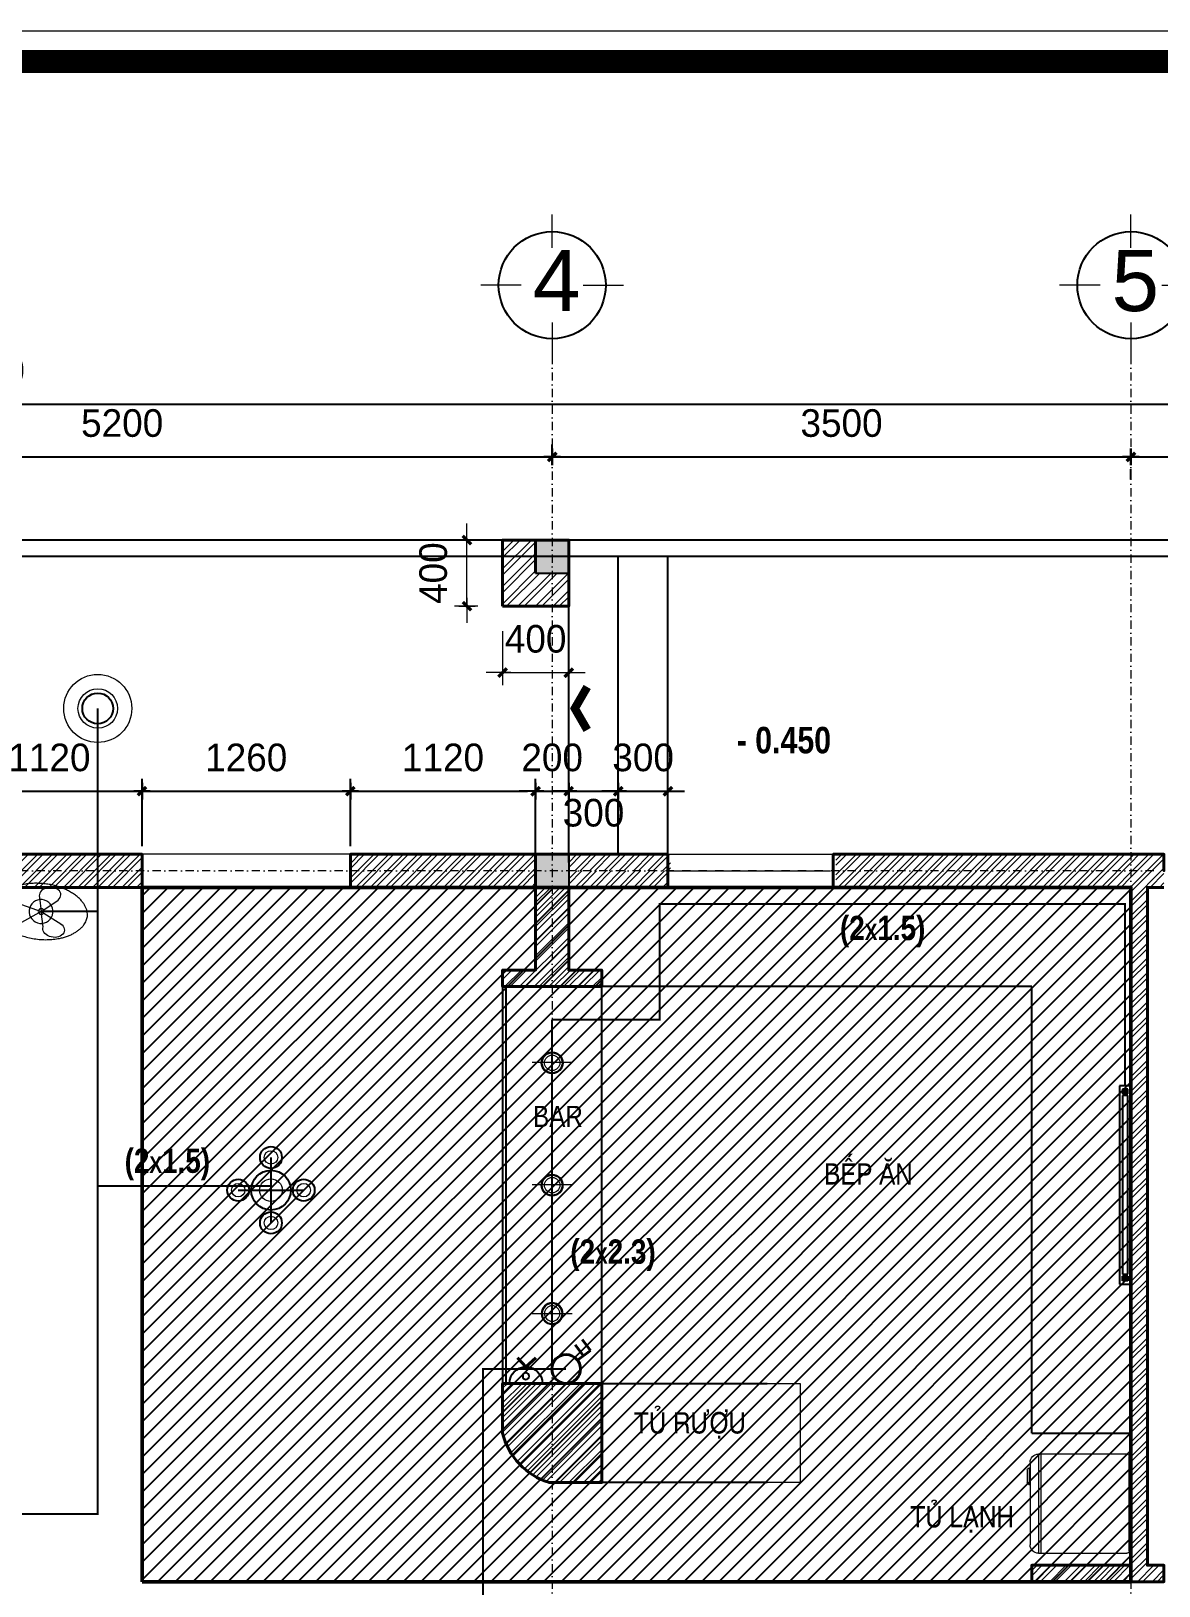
# Model space of a CAD drawing. Header units: millimetres. Extents: x 615730 to 2792744, y 139412 to 597571.
# Drawn here: x 1275391 to 1282212, y 265949 to 275353 of the extents above; entities that cross this region are included whole.
import ezdxf
from ezdxf.enums import TextEntityAlignment as Align

# ---------------------------------------------------------------- set-up
doc = ezdxf.new("R2010")
doc.units = ezdxf.units.MM
doc.header["$MEASUREMENT"] = 0
doc.header["$PDMODE"] = 34
for name, pattern in [('DASHDOT', [1, 0.5, -0.25, 0, -0.25]), ('HIDDEN2', [0.1875, 0.125, -0.0625]), ('HIDDENX2', [0.75, 0.5, -0.25])]:
    doc.linetypes.add(name, pattern=pattern)
doc.layers.get('0').update_dxf_attribs({"lineweight": 5})
for name, color, linetype, lineweight in [('0.1(9)', 9, 'Continuous', 13), ('1L', 1, 'Continuous', 9), ('Block', 46, 'Continuous', 9), ('cucmanh', 251, 'Continuous', 15), ('DIM', 7, 'Continuous', 50), ('net dut', 6, 'DASHDOT', 40), ('NET THAY', 146, 'Continuous', 40), ('NETNGOAITUONG', 1, 'Continuous', 40), ('NetNho', 250, 'Continuous', 13), ('NTHAY1', 61, 'Continuous', 25), ('thay', 7, 'Continuous', 15), ('TIM TRUC', 149, 'DASHDOT', 9), ('VATDUNG', 33, 'Continuous', 13), ('VLIEU', 250, 'Continuous', 9)]:
    doc.layers.add(name, color=color, linetype=linetype, lineweight=lineweight)
for name, color, linetype in [('03', 7, 'Continuous'), ('0TEXT', 7, 'Continuous'), ('8', 8, 'Continuous'), ('DEN', 7, 'Continuous'), ('H', 252, 'Continuous'), ('HACH', 250, 'Continuous'), ('NET MANH', 252, 'Continuous'), ('netthay', 3, 'Continuous'), ('NOITHAT', 144, 'Continuous'), ('TEXT', 2, 'Continuous'), ('VL', 155, 'Continuous')]:
    doc.layers.add(name, color=color, linetype=linetype)
doc.styles.add('H280', font='', dxfattribs={"height": 200})
doc.styles.add('KT OZON', font='', dxfattribs={"height": 200})
doc.styles.get("Standard").update_dxf_attribs({"font": ''})
doc.styles.add('STYLE2', font='')
doc.styles.add('VNI-AVO', font='vni-roms.shx')
doc.styles.get('H280').set_extended_font_data('VNI-Avo')
doc.styles.get('KT OZON').set_extended_font_data('VNI-Helve')
doc.styles.get('Standard').set_extended_font_data('VNI-Avo')
doc.styles.get('STYLE2').set_extended_font_data('.VnArial NarrowH')
doc.dimstyles.new('1-50b', dxfattribs={"dimtxt": 167, "dimasz": 50, "dimexe": 75, "dimexo": 150, "dimgap": 120, "dimtad": 1, "dimdec": 0, "dimzin": 12, "dimtxsty": 'VNI-AVO', "dimblk": ']', "dimcen": 0, "dimdle": 50, "dimclrd": 252, "dimclre": 252, "dimclrt": 2, "dimadec": 0, "dimazin": 0, "dimtfac": 1, "dimtdec": 0, "dimtix": 1, "dimtmove": 2, "dimatfit": 0, "dimldrblk": 'OPEN90', "dimfxl": 1, "dimlwd": -1, "dimlwe": -1, "dimarcsym": 0})
pattern_1 = [(45, (600767.42, -28937.12), (-44.194174, 44.194174), []), (45, (600767.42, -28905.87), (-44.194174, 44.194174), [])]

# ---------------------------------------------------------------- blocks, each defined once
blk = doc.blocks.new('TRUC 1')
at = {"ltscale": 50}
blk.add_circle((0, -9525), 8572, dxfattribs=at)
at = {"layer": '0.1(9)', "ltscale": 50}
for p, q in [((0, -3572), (0, 1782)), ((-4942, -9525), (-11427, -9525)), ((4942, -9525), (11427, -9525)), ((0, -15478), (0, -20832))]:
    blk.add_line(p, q, dxfattribs=at)
at = {"layer": 'TEXT', "ltscale": 50, "style": 'H280'}
blk.add_attdef('1', text='', height=10478, dxfattribs=at).set_placement((-214, -4892), align=Align.CENTER)
blk = doc.blocks.new(']')
for p, q in [((1, 0), (-1, 0)), ((0, 1), (0, -1))]:
    blk.add_line(p, q)
at = {"color": 9, "const_width": 0.4}
blk.add_lwpolyline([(-0.51, -0.51), (0.51, 0.51)], dxfattribs=at)
blk = doc.blocks.new('*D2645')
at = {"layer": 'DEFPOINTS', "color": 0, "ltscale": 10, "transparency": 16777216}
for p in [(1273342, 272777.7), (1278542.5, 272777.7), (1278542.5, 272628.3)]:
    blk.add_point(p, dxfattribs=at)
at = {"layer": 'VL', "color": 252, "ltscale": 10, "transparency": 16777216}
for p, q in [((1273342, 272927.7), (1273342, 272852.7)), ((1278542.5, 272778.3), (1278542.5, 272852.7)), ((1273392, 272777.7), (1278492.5, 272777.7))]:
    blk.add_line(p, q, dxfattribs=at)
at = {"layer": 'VL', "color": 252, "ltscale": 10, "transparency": 16777216, "xscale": 50, "yscale": 50, "zscale": 50, "rotation": 180}
blk.add_blockref(']', (1273342, 272777.7), dxfattribs=at)
at = {"layer": 'VL', "color": 252, "ltscale": 10, "transparency": 16777216, "xscale": 50, "yscale": 50, "zscale": 50}
blk.add_blockref(']', (1278542.5, 272777.7), dxfattribs=at)
at = {"layer": 'VL', "color": 2, "ltscale": 10, "transparency": 16777216, "insert": (1275942.2, 272981.2), "char_height": 167, "attachment_point": 5, "style": 'VNI-AVO'}
blk.add_mtext('5200', dxfattribs=at)
blk = doc.blocks.new('_Open90')
at = {"color": 0, "linetype": 'ByBlock', "lineweight": -2}
for p, q in [((0, 0), (-1, 0)), ((-0.5, 0.5), (0, 0)), ((0, 0), (-0.5, -0.5))]:
    blk.add_line(p, q, dxfattribs=at)
blk = doc.blocks.new('*D2646')
at = {"layer": 'DEFPOINTS', "color": 0, "ltscale": 10, "transparency": 16777216}
for p in [(1282042.3, 272790.4), (1282042.3, 272777.7), (1278542.5, 272628.3)]:
    blk.add_point(p, dxfattribs=at)
at = {"layer": 'VL', "color": 252, "ltscale": 10, "transparency": 16777216}
for p, q in [((1278542.5, 272778.3), (1278542.5, 272852.7)), ((1278592.5, 272777.7), (1281992.3, 272777.7)), ((1282042.3, 272640.4), (1282042.3, 272702.7))]:
    blk.add_line(p, q, dxfattribs=at)
at = {"layer": 'VL', "color": 252, "ltscale": 10, "transparency": 16777216, "xscale": 50, "yscale": 50, "zscale": 50, "rotation": 180}
blk.add_blockref(']', (1278542.5, 272777.7), dxfattribs=at)
at = {"layer": 'VL', "color": 252, "ltscale": 10, "transparency": 16777216, "xscale": 50, "yscale": 50, "zscale": 50}
blk.add_blockref(']', (1282042.3, 272777.7), dxfattribs=at)
at = {"layer": 'VL', "color": 2, "ltscale": 10, "transparency": 16777216, "insert": (1280292.4, 272981.2), "char_height": 167, "attachment_point": 5, "style": 'VNI-AVO'}
blk.add_mtext('3500', dxfattribs=at)
blk = doc.blocks.new('*D2647')
at = {"layer": 'DEFPOINTS', "color": 0, "ltscale": 10, "transparency": 16777216}
for p in [(1282042.3, 272790.4), (1285342.3, 272777.7), (1285342.3, 272628.4)]:
    blk.add_point(p, dxfattribs=at)
at = {"layer": 'VL', "color": 252, "ltscale": 10, "transparency": 16777216}
for p, q in [((1285342.3, 272778.4), (1285342.3, 272852.7)), ((1282042.3, 272640.4), (1282042.3, 272702.7)), ((1282092.3, 272777.7), (1285292.3, 272777.7))]:
    blk.add_line(p, q, dxfattribs=at)
at = {"layer": 'VL', "color": 252, "ltscale": 10, "transparency": 16777216, "xscale": 50, "yscale": 50, "zscale": 50, "rotation": 180}
blk.add_blockref(']', (1282042.3, 272777.7), dxfattribs=at)
at = {"layer": 'VL', "color": 252, "ltscale": 10, "transparency": 16777216, "xscale": 50, "yscale": 50, "zscale": 50}
blk.add_blockref(']', (1285342.3, 272777.7), dxfattribs=at)
at = {"layer": 'VL', "color": 2, "ltscale": 10, "transparency": 16777216, "insert": (1283692.3, 272981.2), "char_height": 167, "attachment_point": 5, "style": 'VNI-AVO'}
blk.add_mtext('3300', dxfattribs=at)
blk = doc.blocks.new('*D2649')
at = {"layer": 'DEFPOINTS', "color": 0, "ltscale": 10, "transparency": 16777216}
for p in [(1285343.3, 273096.8), (1264743, 272274.5), (1285343.3, 272274.5)]:
    blk.add_point(p, dxfattribs=at)
at = {"layer": 'VL', "color": 252, "ltscale": 10, "transparency": 16777216}
for p, q in [((1264743, 272424.5), (1264743, 273171.8)), ((1264793, 273096.8), (1285293.3, 273096.8)), ((1285343.3, 272424.5), (1285343.3, 273171.8))]:
    blk.add_line(p, q, dxfattribs=at)
at = {"layer": 'VL', "color": 252, "ltscale": 10, "transparency": 16777216, "xscale": 50, "yscale": 50, "zscale": 50, "rotation": 180}
blk.add_blockref(']', (1264743, 273096.8), dxfattribs=at)
at = {"layer": 'VL', "color": 252, "ltscale": 10, "transparency": 16777216, "xscale": 50, "yscale": 50, "zscale": 50}
blk.add_blockref(']', (1285343.3, 273096.8), dxfattribs=at)
at = {"layer": 'VL', "color": 2, "ltscale": 10, "transparency": 16777216, "insert": (1275043.2, 273300.3), "char_height": 167, "attachment_point": 5, "style": 'VNI-AVO'}
blk.add_mtext('20600', dxfattribs=at)
blk = doc.blocks.new('*D2668')
at = {"layer": 'DEFPOINTS', "color": 0, "ltscale": 10, "transparency": 16777216}
for p in [(1276062.3, 270755.4), (1274942.3, 270374.2), (1276062.3, 270274.2, -0.3)]:
    blk.add_point(p, dxfattribs=at)
at = {"layer": 'VL', "color": 252, "ltscale": 10, "transparency": 16777216}
for p, q in [((1274942.3, 270524.2), (1274942.3, 270830.4)), ((1276062.3, 270424.2), (1276062.3, 270830.4)), ((1274992.3, 270755.4), (1276012.3, 270755.4))]:
    blk.add_line(p, q, dxfattribs=at)
at = {"layer": 'VL', "color": 252, "ltscale": 10, "transparency": 16777216, "xscale": 50, "yscale": 50, "zscale": 50, "rotation": 180}
blk.add_blockref(']', (1274942.3, 270755.4), dxfattribs=at)
at = {"layer": 'VL', "color": 252, "ltscale": 10, "transparency": 16777216, "xscale": 50, "yscale": 50, "zscale": 50}
blk.add_blockref(']', (1276062.3, 270755.4), dxfattribs=at)
at = {"layer": 'VL', "color": 2, "ltscale": 10, "transparency": 16777216, "insert": (1275502.3, 270958.9), "char_height": 167, "attachment_point": 5, "style": 'VNI-AVO'}
blk.add_mtext('1120', dxfattribs=at)
blk = doc.blocks.new('*D2669')
at = {"layer": 'DEFPOINTS', "color": 0, "ltscale": 10, "transparency": 16777216}
for p in [(1277322.3, 270755.4), (1276062.3, 270274.2, -0.3), (1277322.3, 270274.2)]:
    blk.add_point(p, dxfattribs=at)
at = {"layer": 'VL', "color": 252, "ltscale": 10, "transparency": 16777216}
for p, q in [((1276062.3, 270424.2), (1276062.3, 270830.4)), ((1277322.3, 270424.2), (1277322.3, 270830.4)), ((1276112.3, 270755.4), (1277272.3, 270755.4))]:
    blk.add_line(p, q, dxfattribs=at)
at = {"layer": 'VL', "color": 252, "ltscale": 10, "transparency": 16777216, "xscale": 50, "yscale": 50, "zscale": 50, "rotation": 180}
blk.add_blockref(']', (1276062.3, 270755.4), dxfattribs=at)
at = {"layer": 'VL', "color": 252, "ltscale": 10, "transparency": 16777216, "xscale": 50, "yscale": 50, "zscale": 50}
blk.add_blockref(']', (1277322.3, 270755.4), dxfattribs=at)
at = {"layer": 'VL', "color": 2, "ltscale": 10, "transparency": 16777216, "insert": (1276692.3, 270958.9), "char_height": 167, "attachment_point": 5, "style": 'VNI-AVO'}
blk.add_mtext('1260', dxfattribs=at)
blk = doc.blocks.new('*D2670')
at = {"layer": 'DEFPOINTS', "color": 0, "ltscale": 10, "transparency": 16777216}
for p in [(1278442.4, 270755.4), (1277322.3, 270274.2), (1278442.4, 270174.2)]:
    blk.add_point(p, dxfattribs=at)
at = {"layer": 'VL', "color": 252, "ltscale": 10, "transparency": 16777216}
for p, q in [((1277322.3, 270424.2), (1277322.3, 270830.4)), ((1278442.4, 270324.2), (1278442.4, 270830.4)), ((1277372.3, 270755.4), (1278392.4, 270755.4))]:
    blk.add_line(p, q, dxfattribs=at)
at = {"layer": 'VL', "color": 252, "ltscale": 10, "transparency": 16777216, "xscale": 50, "yscale": 50, "zscale": 50, "rotation": 180}
blk.add_blockref(']', (1277322.3, 270755.4), dxfattribs=at)
at = {"layer": 'VL', "color": 252, "ltscale": 10, "transparency": 16777216, "xscale": 50, "yscale": 50, "zscale": 50}
blk.add_blockref(']', (1278442.4, 270755.4), dxfattribs=at)
at = {"layer": 'VL', "color": 2, "ltscale": 10, "transparency": 16777216, "insert": (1277882.3, 270958.9), "char_height": 167, "attachment_point": 5, "style": 'VNI-AVO'}
blk.add_mtext('1120', dxfattribs=at)
blk = doc.blocks.new('*D2671')
at = {"layer": 'DEFPOINTS', "color": 0, "ltscale": 10, "transparency": 16777216}
for p in [(1278642.4, 270755.4), (1278442.4, 270174.2), (1278642.4, 270174.2)]:
    blk.add_point(p, dxfattribs=at)
at = {"layer": 'VL', "color": 252, "ltscale": 10, "transparency": 16777216}
for p, q in [((1278442.4, 270324.2), (1278442.4, 270830.4)), ((1278642.4, 270324.2), (1278642.4, 270830.4)), ((1278392.4, 270755.4), (1278342.4, 270755.4)), ((1278442.4, 270755.4), (1278642.4, 270755.4)), ((1278692.4, 270755.4), (1278742.4, 270755.4))]:
    blk.add_line(p, q, dxfattribs=at)
at = {"layer": 'VL', "color": 252, "ltscale": 10, "transparency": 16777216, "xscale": 50, "yscale": 50, "zscale": 50}
blk.add_blockref(']', (1278442.4, 270755.4), dxfattribs=at)
at = {"layer": 'VL', "color": 252, "ltscale": 10, "transparency": 16777216, "xscale": 50, "yscale": 50, "zscale": 50, "rotation": 180}
blk.add_blockref(']', (1278642.4, 270755.4), dxfattribs=at)
at = {"layer": 'VL', "color": 2, "ltscale": 10, "transparency": 16777216, "insert": (1278542.4, 270958.9), "char_height": 167, "attachment_point": 5, "style": 'VNI-AVO'}
blk.add_mtext('200', dxfattribs=at)
blk = doc.blocks.new('*D2672')
at = {"layer": 'DEFPOINTS', "color": 0, "ltscale": 10, "transparency": 16777216}
for p in [(1278942.5, 270755.4), (1278942.5, 270374.2), (1278642.4, 270174.2)]:
    blk.add_point(p, dxfattribs=at)
at = {"layer": 'VL', "color": 252, "ltscale": 10, "transparency": 16777216}
for p, q in [((1278642.4, 270324.2), (1278642.4, 270830.4)), ((1278942.5, 270524.2), (1278942.5, 270830.4)), ((1278592.4, 270755.4), (1278542.4, 270755.4)), ((1278642.4, 270755.4), (1278942.5, 270755.4)), ((1278992.5, 270755.4), (1279042.5, 270755.4))]:
    blk.add_line(p, q, dxfattribs=at)
at = {"layer": 'VL', "color": 252, "ltscale": 10, "transparency": 16777216, "xscale": 50, "yscale": 50, "zscale": 50}
blk.add_blockref(']', (1278642.4, 270755.4), dxfattribs=at)
at = {"layer": 'VL', "color": 252, "ltscale": 10, "transparency": 16777216, "xscale": 50, "yscale": 50, "zscale": 50, "rotation": 180}
blk.add_blockref(']', (1278942.5, 270755.4), dxfattribs=at)
at = {"layer": 'VL', "color": 2, "ltscale": 10, "transparency": 16777216, "insert": (1278792.4, 270624.4), "char_height": 167, "attachment_point": 5, "style": 'VNI-AVO'}
blk.add_mtext('300', dxfattribs=at)
blk = doc.blocks.new('*D2673')
at = {"layer": 'DEFPOINTS', "color": 0, "ltscale": 10, "transparency": 16777216}
for p in [(1279242.5, 270755.4), (1278942.5, 270374.2), (1279242.5, 270374.2)]:
    blk.add_point(p, dxfattribs=at)
at = {"layer": 'VL', "color": 252, "ltscale": 10, "transparency": 16777216}
for p, q in [((1278942.5, 270524.2), (1278942.5, 270830.4)), ((1279242.5, 270524.2), (1279242.5, 270830.4)), ((1278892.5, 270755.4), (1278842.5, 270755.4)), ((1278942.5, 270755.4), (1279242.5, 270755.4)), ((1279292.5, 270755.4), (1279342.5, 270755.4))]:
    blk.add_line(p, q, dxfattribs=at)
at = {"layer": 'VL', "color": 252, "ltscale": 10, "transparency": 16777216, "xscale": 50, "yscale": 50, "zscale": 50}
blk.add_blockref(']', (1278942.5, 270755.4), dxfattribs=at)
at = {"layer": 'VL', "color": 252, "ltscale": 10, "transparency": 16777216, "xscale": 50, "yscale": 50, "zscale": 50, "rotation": 180}
blk.add_blockref(']', (1279242.5, 270755.4), dxfattribs=at)
at = {"layer": 'VL', "color": 2, "ltscale": 10, "transparency": 16777216, "insert": (1279092.5, 270958.9), "char_height": 167, "attachment_point": 5, "style": 'VNI-AVO'}
blk.add_mtext('300', dxfattribs=at)
blk = doc.blocks.new('TULANH')
at = {"layer": 'Block', "extrusion": (0, 0, -1)}
for p, q in [((235, 0), (-235, 0)), ((-235, -15), (-235, 0)), ((235, -15), (235, 0)), ((-300, -550), (300, -550)), ((-300, -565), (300, -565)), ((-214, -619.6), (-214, -622.3)), ((-115.1, -619.6), (-214, -619.6)), ((-204, -632.3), (-125.1, -632.3)), ((-115.1, -622.3), (-115.1, -619.6))]:
    blk.add_line(p, q, dxfattribs=at)
at = {"layer": 'Block', "color": 1, "extrusion": (0, 0, -1)}
for p, q in [((-300, -30), (-300, -565)), ((285, -15), (-285, -15)), ((300, -565), (300, -30)), ((-250, -615), (250, -615))]:
    blk.add_line(p, q, dxfattribs=at)
for centre, radius, start, end in [((285, -30), 15, 0, 90), ((-285, -30), 15, 90, 180), ((250, -565), 50, 270, 0), ((-250, -565), 50, 180, 270)]:
    blk.add_arc(centre, radius, start, end, dxfattribs=at)
at = {"layer": 'Block', "extrusion": (0, 0, -1)}
for centre, start, end in [((204, -622.3), 270, 0), ((125.1, -622.3), 180, 270)]:
    blk.add_arc(centre, 10, start, end, dxfattribs=at)
blk = doc.blocks.new('*D2582')
at = {"layer": 'DEFPOINTS', "color": 0, "ltscale": 10, "transparency": 16777216}
for p in [(1278242.5, 271874.5), (1278642.5, 271874.5), (1278642.5, 271472.7)]:
    blk.add_point(p, dxfattribs=at)
at = {"layer": 'VLIEU', "color": 252, "ltscale": 10, "transparency": 16777216}
for p, q in [((1278242.5, 271724.5), (1278242.5, 271397.7)), ((1278642.5, 271724.5), (1278642.5, 271397.7)), ((1278192.5, 271472.7), (1278142.5, 271472.7)), ((1278242.5, 271472.7), (1278642.5, 271472.7)), ((1278692.5, 271472.7), (1278742.5, 271472.7))]:
    blk.add_line(p, q, dxfattribs=at)
at = {"layer": 'VLIEU', "color": 252, "ltscale": 10, "transparency": 16777216, "xscale": 50, "yscale": 50, "zscale": 50}
blk.add_blockref(']', (1278242.5, 271472.7), dxfattribs=at)
at = {"layer": 'VLIEU', "color": 252, "ltscale": 10, "transparency": 16777216, "xscale": 50, "yscale": 50, "zscale": 50, "rotation": 180}
blk.add_blockref(']', (1278642.5, 271472.7), dxfattribs=at)
at = {"layer": 'VLIEU', "color": 2, "ltscale": 10, "transparency": 16777216, "insert": (1278442.5, 271676.2), "char_height": 167, "attachment_point": 5, "style": 'VNI-AVO'}
blk.add_mtext('400', dxfattribs=at)
blk = doc.blocks.new('*D2583')
at = {"layer": 'DEFPOINTS', "color": 0, "ltscale": 10, "transparency": 16777216}
for p in [(1278027.4, 272274.5), (1278242.5, 272274.5), (1278242.5, 271874.5)]:
    blk.add_point(p, dxfattribs=at)
at = {"layer": 'VLIEU', "color": 252, "ltscale": 10, "transparency": 16777216}
for p, q in [((1278027.4, 272324.5), (1278027.4, 272374.5)), ((1278092.5, 272274.5), (1277952.4, 272274.5)), ((1278027.4, 271874.5), (1278027.4, 272274.5)), ((1278092.5, 271874.5), (1277952.4, 271874.5)), ((1278027.4, 271824.5), (1278027.4, 271774.5))]:
    blk.add_line(p, q, dxfattribs=at)
at = {"layer": 'VLIEU', "color": 252, "ltscale": 10, "transparency": 16777216, "xscale": 50, "yscale": 50, "zscale": 50}
for p, rotation in [((1278027.4, 272274.5), 270), ((1278027.4, 271874.5), 90)]:
    blk.add_blockref(']', p, dxfattribs=dict(at, rotation=rotation))
at = {"layer": 'VLIEU', "color": 2, "ltscale": 10, "transparency": 16777216, "insert": (1277823.9, 272074.5), "char_height": 167, "attachment_point": 5, "rotation": 90, "style": 'VNI-AVO'}
blk.add_mtext('400', dxfattribs=at)
blk = doc.blocks.new('fdfdf')
at = {"layer": '03'}
for p, q in [((-26537, -92693), (-26537, -93485)), ((-26933, -93089), (-26141, -93089))]:
    blk.add_line(p, q, dxfattribs=at)
at = {"layer": '03', "ltscale": 1.5}
for centre, radius in [((-26537, -92693), 132), ((-26537, -93089), 240), ((-26933, -93089), 132), ((-26141, -93089), 132), ((-26537, -93485), 132)]:
    blk.add_circle(centre, radius, dxfattribs=at)
at = {"layer": '1L'}
for centre, radius in [((-26537, -92693), 81.5), ((-26933, -93089), 81.5), ((-26537, -93089), 137), ((-26141, -93089), 81.5), ((-26537, -93485), 81.5)]:
    blk.add_circle(centre, radius, dxfattribs=at)
blk = doc.blocks.new('DEN')
at = {"layer": 'NetNho', "ltscale": 10}
for points in [[(-66944, -95340.7), (-66944, -95099.8)], [(-66823.5, -95220.2), (-67064.4, -95220.2)]]:
    blk.add_lwpolyline(points, dxfattribs=at)
at = {"layer": 'NetNho', "color": 2, "ltscale": 10}
blk.add_circle((-66944, -95221.7), 65.7, dxfattribs=at)
at = {"layer": 'NetNho', "ltscale": 10}
blk.add_circle((-66944, -95221.7), 60, dxfattribs=at)
at = {"layer": 'NetNho', "color": 1, "ltscale": 10}
blk.add_circle((-66944, -95221.7), 46.7, dxfattribs=at)
blk = doc.blocks.new('A$C2A457C1A')
at = {"layer": 'NOITHAT'}
for points in [[(47.7, 18.6), (47.7, 50.7), (19.4, 50.7), (19.4, 18.6)], [(1180.2, 18.6), (1180.2, 50.7), (1151.9, 50.7), (1151.9, 18.6)]]:
    blk.add_hatch(color=256, dxfattribs=at).paths.add_polyline_path(points)
for p, q in [((0, 0), (0, 69.9)), ((0, 69.9), (1199.7, 69.9)), ((1199.7, 0), (0, 0)), ((19.4, 50.7), (19.4, 18.6)), ((47.7, 50.7), (19.4, 50.7)), ((19.4, 18.6), (47.7, 18.6)), ((47.7, 18.6), (47.7, 50.7)), ((60.8, 18.6), (60.8, 50.7)), ((60.8, 50.7), (1140.2, 50.7)), ((1140.2, 18.6), (60.8, 18.6)), ((1140.2, 50.7), (1140.2, 18.6)), ((1151.9, 18.6), (1151.9, 50.7)), ((1151.9, 50.7), (1180.2, 50.7)), ((1180.2, 18.6), (1151.9, 18.6)), ((1180.2, 50.7), (1180.2, 18.6)), ((1199.7, 69.9), (1199.7, 0))]:
    blk.add_line(p, q, dxfattribs=at)
blk = doc.blocks.new('S-3G')
for p, q in [((0, 2.711), (0, 1.74)), ((0, 2.711), (0.838, 2.711)), ((0, 2.175), (0.838, 2.175))]:
    blk.add_line(p, q)
blk.add_circle((0, 0.87), 0.87)
blk = doc.blocks.new('WLH')
at = {"layer": 'DEN'}
blk.add_line((0, -258), (0, 258), dxfattribs=at)
at = {"layer": 'DEN', "color": 1}
blk.add_circle((87, 0), 39, dxfattribs=at)
at = {"layer": 'DEN'}
blk.add_arc((0, 0), 200, 270, 90, dxfattribs=at)
blk = doc.blocks.new('dfdfdf')
at = {"layer": 'NETNGOAITUONG', "ltscale": 100}
blk.add_lwpolyline([(-110278.2, 93063.9), (-110337.1, 93118.7), (-110387.7, 93063.9)], dxfattribs=at)
at = {"layer": 'NETNGOAITUONG', "ltscale": 100, "xscale": 0.5, "yscale": 0.5, "zscale": 0.5, "rotation": 270}
blk.add_blockref('WLH', (-110337.1, 93218.7), dxfattribs=at)
blk = doc.blocks.new('quat tuong')
at = {"layer": 'cucmanh'}
for p, q in [((0, 0), (-218, 157)), ((-215, -52), (0, 0)), ((-32, -149), (0, 0)), ((41, 160), (0, 0)), ((0, 0), (224, 109)), ((0, 0), (156, -127))]:
    blk.add_line(p, q, dxfattribs=at)
blk.add_circle((0, 0), 30.2, dxfattribs=at)
for centre, major_axis, ratio, start_param, end_param in [((-269, 64), (-40, 122), 0.731911, -0.966324, 3.29916), ((155, 177), (116, 4), 0.731911, -0.966324, 3.29916), ((0, 0), (0, 128), 1, 1.571186, 7.854371)]:
    blk.add_ellipse(centre, major_axis=major_axis, ratio=ratio, start_param=start_param, end_param=end_param, dxfattribs=at)
at = {"layer": 'cucmanh', "extrusion": (0, 0, -1)}
blk.add_ellipse((78, -184), major_axis=(114, -22), ratio=0.731911, start_param=-0.966324, end_param=3.29916, dxfattribs=at)
at = {"layer": 'cucmanh'}
blk.add_open_spline([(500, 0), (500, 8), (499, 16), (497, 31), (496, 39), (491, 55), (488, 63), (481, 80), (477, 88), (467, 104), (462, 113), (449, 129), (442, 137), (427, 153), (418, 161), (400, 177), (390, 185), (369, 199), (358, 207), (335, 221), (322, 227), (297, 240), (283, 246), (255, 257), (241, 262), (206, 273), (184, 278), (141, 288), (119, 291), (73, 297), (50, 299), (4, 300), (-19, 300), (-65, 298), (-88, 295), (-133, 289), (-155, 285), (-199, 275), (-219, 269), (-260, 255), (-279, 248), (-316, 231), (-333, 222), (-365, 203), (-380, 192), (-405, 173), (-415, 164), (-434, 146), (-443, 136), (-458, 117), (-465, 108), (-476, 89), (-481, 79), (-489, 61), (-492, 51), (-497, 33), (-499, 24), (-500, 6), (-500, -3), (-499, -21), (-497, -30), (-493, -49), (-490, -58), (-483, -77), (-478, -86), (-467, -105), (-460, -114), (-445, -133), (-437, -143), (-418, -161), (-408, -170), (-386, -188), (-374, -197), (-348, -213), (-334, -221), (-305, -236), (-290, -243), (-258, -256), (-241, -262), (-207, -272), (-190, -277), (-154, -285), (-135, -289), (-98, -294), (-79, -296), (-40, -299), (-21, -300), (17, -300), (37, -299), (75, -297), (94, -295), (132, -289), (150, -286), (186, -278), (204, -273), (238, -263), (255, -257), (287, -244), (302, -237), (331, -222), (345, -215), (371, -198), (384, -190), (406, -172), (416, -163), (435, -145), (444, -135), (459, -116), (466, -107), (477, -88), (482, -78), (490, -60), (493, -50), (497, -32), (499, -23), (500, -9), (500, -5), (500, 0)], degree=3, knots=[0, 0, 0, 0, 0.094135, 0.094135, 0.188269, 0.188269, 0.282404, 0.282404, 0.376539, 0.376539, 0.470673, 0.470673, 0.564808, 0.564808, 0.658943, 0.658943, 0.753077, 0.753077, 0.847212, 0.847212, 0.941347, 0.941347, 1.035481, 1.035481, 1.129616, 1.129616, 1.259756, 1.259756, 1.389897, 1.389897, 1.520037, 1.520037, 1.650177, 1.650177, 1.780318, 1.780318, 1.910458, 1.910458, 2.040599, 2.040599, 2.170739, 2.170739, 2.300879, 2.300879, 2.43102, 2.43102, 2.539491, 2.539491, 2.647961, 2.647961, 2.756432, 2.756432, 2.864903, 2.864903, 2.973373, 2.973373, 3.081844, 3.081844, 3.190315, 3.190315, 3.298786, 3.298786, 3.407256, 3.407256, 3.515727, 3.515727, 3.624198, 3.624198, 3.732669, 3.732669, 3.841139, 3.841139, 3.94961, 3.94961, 4.058081, 4.058081, 4.166552, 4.166552, 4.275022, 4.275022, 4.383493, 4.383493, 4.491964, 4.491964, 4.600434, 4.600434, 4.708905, 4.708905, 4.817376, 4.817376, 4.925847, 4.925847, 5.034317, 5.034317, 5.142788, 5.142788, 5.251259, 5.251259, 5.35973, 5.35973, 5.4682, 5.4682, 5.576671, 5.576671, 5.685142, 5.685142, 5.793612, 5.793612, 5.902083, 5.902083, 6.010554, 6.010554, 6.119025, 6.119025, 6.227495, 6.227495, 6.283185, 6.283185, 6.283185, 6.283185], dxfattribs=at)

msp = doc.modelspace()

# ---------------------------------------------------------------- hatches: boundary and pattern name
at = {"layer": 'HACH', "ltscale": 10}
h = msp.add_hatch(dxfattribs=at)
h.set_pattern_fill('ANSI31', color=256, scale=600, style=0)
h.set_pattern_definition([(45, (600767.42, 0), (-53.0330086, 53.0330086), [])])
h.paths.add_polyline_path([(1276062.3, 265974.5), (1282042.3, 265974.5), (1282042.3, 270174.2), (1276062.3, 270174.2)])
at = {"layer": 'VLIEU', "ltscale": 10}
h = msp.add_hatch(dxfattribs=at)
h.set_pattern_fill('STEEL', color=256, scale=600, style=0)
h.set_pattern_definition([(45, (688865.626, 17005.424), (-53.033009, 53.033009), []), (45, (688865.626, 17042.924), (-53.033009, 53.033009), [])])
h.paths.add_polyline_path([(1278642.5, 272074.5), (1278642.5, 271874.5), (1278242.5, 271874.5), (1278242.5, 272274.5), (1278442.5, 272274.5), (1278442.5, 272074.5)])
h = msp.add_hatch(dxfattribs=at)
h.set_pattern_fill('STEEL', color=256, scale=500, style=0)
h.set_pattern_definition(pattern_1)
h.paths.add_polyline_path([(1278442.4, 270374.2), (1277322.3, 270374.2), (1277322.3, 270274.2), (1278442.4, 270274.2)])
h.paths.add_polyline_path([(1278442.4, 270274.2), (1277322.3, 270274.2), (1277322.3, 270174.2), (1278442.4, 270174.2)])
h.paths.add_polyline_path([(1278542.5, 270174.2), (1278442.4, 270174.2), (1278442.4, 269674.2), (1278242.4, 269674.2), (1278242.4, 269574.2), (1278542.5, 269574.2)])
h.paths.add_polyline_path([(1278642.4, 270174.2), (1278542.5, 270174.2), (1278542.5, 269574.2), (1278842.4, 269574.2), (1278842.4, 269674.2), (1278642.4, 269674.2)])
h.paths.add_polyline_path([(1278285.9, 271084.2), (1278798.8, 271084.2), (1278798.8, 270833.7), (1278285.9, 270833.7)], flags=9)
h.paths.add_polyline_path([(1278536, 270749.7), (1279048.9, 270749.7), (1279048.9, 270499.2), (1278536, 270499.2)], flags=9)
h.paths.add_polyline_path([(1278836, 271084.2), (1279349, 271084.2), (1279349, 270833.7), (1278836, 270833.7)], flags=9)
h = msp.add_hatch(dxfattribs=at)
h.set_pattern_fill('STEEL', color=256, scale=500, style=0)
h.set_pattern_definition(pattern_1)
h.paths.add_polyline_path([(1273242, 270374.2), (1272842, 270374.2), (1272842, 270174.2), (1273242, 270174.2)])
h.paths.add_polyline_path([(1273442, 270174.2), (1273442, 270374.2), (1273242, 270374.2), (1273242, 270174.2), (1273242, 269374.5), (1273442, 269374.5)])
h.paths.add_polyline_path([(1273942.6, 270374.2), (1273442, 270374.2), (1273442, 270174.2), (1273942.6, 270174.2)])
h.paths.add_polyline_path([(1276062.3, 270374.2), (1274942.3, 270374.2), (1274942.3, 270174.2), (1276062.3, 270174.2), (1276062.3, 270279.9)])
h.paths.add_polyline_path([(1273242, 269174.4), (1273442, 269174.5), (1273242, 269174.5), (1273242, 269174.4), (1273242, 269174.4), (1273242, 269174.4)])
h = msp.add_hatch(dxfattribs=at)
h.set_pattern_fill('STEEL', color=256, scale=500, style=0)
h.set_pattern_definition([(45, (600767.42, -28837.146), (-44.194174, 44.194174), []), (45, (600767.42, -28805.896), (-44.194174, 44.194174), [])])
h.paths.add_polyline_path([(1279258.9, 270374.2), (1278642.4, 270374.2), (1278642.4, 270274.2), (1279258.9, 270274.1)])
h = msp.add_hatch(dxfattribs=at)
h.set_pattern_fill('STEEL', color=256, scale=500, style=0)
h.set_pattern_definition(pattern_1)
h.paths.add_polyline_path([(1282042.3, 270174.2), (1282042.3, 270274.2), (1280258.9, 270274.2), (1280258.9, 270174.2)])
h.paths.add_polyline_path([(1280258.9, 270374.2), (1280258.9, 270274.2), (1282042.3, 270274.2), (1282042.3, 270374.2)])
h = msp.add_hatch(dxfattribs=at)
h.set_pattern_fill('STEEL', color=256, scale=500, style=0)
h.set_pattern_definition(pattern_1)
h.paths.add_polyline_path([(1282142.3, 270174.2), (1282242.3, 270174.2), (1282242.3, 270274.2), (1282242.3, 270374.2), (1282042.3, 270374.2), (1282042.3, 270174.2), (1282042.3, 270174.2), (1282042.3, 266074.5), (1282042.3, 266074.5), (1282042.3, 265974.5), (1282242.3, 265974.5), (1282242.3, 266074.5), (1282142.3, 266074.5)])
h = msp.add_hatch(dxfattribs=at)
h.set_pattern_fill('STEEL', color=256, scale=500, style=0)
h.set_pattern_definition(pattern_1)
h.paths.add_polyline_path([(1279241.9, 270174.2), (1279241.9, 270274.2), (1278642.4, 270274.2), (1278642.4, 270174.2)])
h = msp.add_hatch(dxfattribs=at)
h.set_pattern_fill('STEEL', color=256, scale=500, style=0)
h.set_pattern_definition([(45, (573395.9, -28937.12), (-44.194174, 44.194174), []), (45, (573395.9, -28905.87), (-44.194174, 44.194174), [])])
edge = h.paths.add_edge_path()
edge.add_line((1278842.4, 267174.1), (1278242.4, 267174.1))
edge.add_line((1278242.4, 267174.1), (1278242.4, 266874))
edge.add_arc((1278649.5, 266974.7), 419.4, 193.8928, 252.83207)
edge.add_line((1278525.7, 266574), (1278842.4, 266574))
edge.add_line((1278842.4, 266574), (1278842.4, 267174.1))
h = msp.add_hatch(dxfattribs=at)
h.set_pattern_fill('STEEL', color=256, scale=500, style=0)
h.set_pattern_definition(pattern_1)
h.paths.add_polyline_path([(1282042.3, 265974.5), (1282042.3, 266074.5), (1281442.3, 266074.5), (1281442.3, 265974.5)])

# ---------------------------------------------------------------- linework, layer by layer
at = {"layer": '8'}
msp.add_circle((1275794.4, 271256.2), 93.1, dxfattribs=at)
at = {"layer": 'DIM', "ltscale": 10}
msp.add_lwpolyline([(1276062.3, 265974.5), (1282042.3, 265974.5), (1282042.3, 270174.2), (1276062.3, 270174.2)], close=True, dxfattribs=at)
at = {"layer": 'H', "const_width": 138.2}
msp.add_lwpolyline([(1261127.8, 256183.5), (1288130.6, 256183.5), (1288130.6, 275168.5), (1261127.8, 275168.5)], close=True, dxfattribs=at)
at = {"layer": 'net dut', "linetype": 'HIDDEN2', "ltscale": 400, "const_width": 12.1}
for points in [[(1275794.4, 271256.2), (1275794.4, 269572.6), (1275794.4, 266384.7), (1273529.3, 266384.7)], [(1278542.4, 269374.2), (1279192.3, 269374.2), (1279192.3, 270073.3), (1282007.4, 270073.3), (1282007.4, 268974)], [(1275451.5, 270028.2), (1275794.4, 270028.2)], [(1278542.4, 269374.2), (1278542.4, 267375.7), (1278542.4, 267261.4), (1278123.8, 267261.4)], [(1276842.2, 268367.5), (1275794.4, 268367.5)], [(1278627, 267261.4), (1278123.8, 267261.4), (1278123.8, 265178.1)]]:
    msp.add_lwpolyline(points, dxfattribs=at)
at = {"layer": 'NET MANH'}
for points in [[(1278442.5, 272074.5), (1278642.5, 272074.5), (1278642.5, 272274.5), (1278442.5, 272274.5)], [(1278442.4, 270374.2), (1278642.4, 270374.2), (1278642.4, 270174.2), (1278442.4, 270174.2)]]:
    msp.add_lwpolyline(points, close=True, dxfattribs=at)
for points in [[(1278442.5, 272274.5), (1278642.5, 272274.5), (1278442.5, 272074.5), (1278642.5, 272074.5)], [(1278442.4, 270174.2), (1278642.4, 270174.2), (1278442.4, 270374.2), (1278642.4, 270374.2)]]:
    msp.add_solid(points, dxfattribs=at)
at = {"layer": 'NETNGOAITUONG'}
for p, q in [((1278442.5, 272074.5), (1278442.5, 272274.5)), ((1278442.4, 270374.2), (1278442.4, 270174.2))]:
    msp.add_line(p, q, dxfattribs=at)
at = {"layer": 'NETNGOAITUONG', "elevation": 140}
msp.add_lwpolyline([(1278242.5, 271874.5), (1278642.5, 271874.5), (1278642.5, 272274.5), (1278242.5, 272274.5)], close=True, dxfattribs=at)
at = {"layer": 'NETNGOAITUONG'}
msp.add_lwpolyline([(1274942.3, 270374.2), (1276062.3, 270374.2), (1276062.3, 270174.2), (1274942.3, 270174.2)], close=True, dxfattribs=at)
for points in [[(1279241.9, 270374.2), (1279241.9, 270174.2), (1278642.4, 270174.2), (1278642.4, 269674.2), (1278842.4, 269674.2), (1278842.4, 269574.2), (1278242.4, 269574.2), (1278242.4, 269674.2), (1278442.4, 269674.2), (1278442.4, 270174.2), (1277322.3, 270174.2), (1277322.3, 270374.2), (1279241.9, 270374.2)], [(1282242.3, 270174.2), (1282142.3, 270174.2), (1282142.3, 266074.5), (1282242.3, 266074.5), (1282242.3, 265974.5), (1281442.3, 265974.5), (1281442.3, 266074.5), (1282042.3, 266074.5), (1282042.3, 270174.2), (1280241.9, 270174.2), (1280241.9, 270374.2), (1282242.3, 270374.2), (1282242.3, 270274.2), (1282242.3, 270274.2)]]:
    msp.add_lwpolyline(points, dxfattribs=at)
msp.add_lwpolyline([(1278842.4, 267174.1), (1278242.4, 267174.1), (1278242.4, 266874, 0.262995), (1278525.7, 266574), (1278842.4, 266574), (1278842.4, 267174.1)], format="xyb", dxfattribs=at)
at = {"layer": 'thay', "linetype": 'Continuous'}
msp.add_lwpolyline([(1260943.4, 255999.2), (1288315, 255999.2), (1288315, 275352.8), (1260943.4, 275352.8)], close=True, dxfattribs=at)
at = {"layer": 'thay'}
for radius in [206, 119.5]:
    msp.add_circle((1275794.4, 271256.2), radius, dxfattribs=at)
at = {"layer": 'TIM TRUC', "ltscale": 100}
for p, q in [((1278542.5, 273389), (1278542.5, 258877.7)), ((1282042.3, 273389), (1282042.3, 258877.7)), ((1282181, 270274.2), (1262767.9, 270274.2))]:
    msp.add_line(p, q, dxfattribs=at)
at = {"layer": 'VL', "ltscale": 10}
for p, q in [((1288315, 272274.5), (1261127.8, 272274.5)), ((1288315, 272174.5), (1261127.8, 272174.5)), ((1278642.5, 270374.2), (1278642.5, 272174.5)), ((1278942.5, 270374.2), (1278942.5, 272174.5)), ((1279242.5, 270374.2), (1279242.5, 272174.5)), ((1278242.4, 269574.2), (1278242.4, 267174.1)), ((1278262.4, 269574.2), (1278262.4, 267174.1)), ((1281442.3, 269574.2), (1278842.4, 269574.2)), ((1278842.4, 267174.1), (1278842.4, 269574.2)), ((1281442.3, 266874), (1281442.3, 269574.2)), ((1278842.4, 267174.1), (1279842.1, 267174.1)), ((1281442.3, 266874), (1282042.3, 266874)), ((1279842.1, 266574), (1278525.7, 266574))]:
    msp.add_line(p, q, dxfattribs=at)
at = {"layer": 'VL', "color": 9, "ltscale": 10}
msp.add_lwpolyline([(1278754.4, 271126.3, 50, 50, 0), (1278679.4, 271256.2, 50, 50, 0), (1278754.4, 271386.1, 50, 50, 0), (1278679.4, 271256.2, 0, 0, 0), (1279232.6, 271256.2, 0, 0, 0)], format="xyseb", dxfattribs=at)
at = {"layer": 'VLIEU', "ltscale": 10}
for p, q in [((1279242.5, 270374.2), (1280241.9, 270374.2)), ((1279242.5, 270274.2), (1280225.5, 270274.2)), ((1280225.5, 270174.2), (1279242.5, 270174.2))]:
    msp.add_line(p, q, dxfattribs=at)
msp.add_lwpolyline([(1276062.3, 270174.2), (1277322.3, 270174.2), (1277322.3, 270374.2), (1276062.3, 270374.2)], close=True, dxfattribs=at)
for points in [[(1281442.3, 265974.5), (1276062.3, 265974.5), (1276062.3, 270174.2)], [(1278842.4, 267174.1), (1280042.1, 267174.1), (1280042.1, 266574), (1278842.4, 266574), (1278842.4, 267174.1)]]:
    msp.add_lwpolyline(points, dxfattribs=at)

# ---------------------------------------------------------------- block references
at = {"layer": 'net dut', "xscale": 0.5, "yscale": 0.5, "zscale": 0.5}
msp.add_blockref('fdfdf', (1290110.5, 314887.2), dxfattribs=at)
at = {"layer": 'net dut', "xscale": -1, "rotation": 179.9997054881127}
msp.add_blockref('dfdfdf', (1388721.5, 360392.3), dxfattribs=at)
at = {"layer": 'NET THAY', "xscale": -0.5632000000094752, "yscale": 0.5631999999750406, "zscale": 0.5632000000000001, "rotation": 173.9699502136145}
msp.add_blockref('quat tuong', (1275451.5, 270028.2), dxfattribs=at)
at = {"layer": 'NETNGOAITUONG', "linetype": 'HIDDENX2', "ltscale": 100, "xscale": -100.000000000058, "yscale": 100, "zscale": 100, "rotation": 306.9562103509171}
msp.add_blockref('S-3G', (1278557.5, 267209.1), dxfattribs=at)
at = {"layer": 'NetNho'}
for p in [(1345486.5, 364334.6), (1345486.3, 363594.4)]:
    msp.add_blockref('DEN', p, dxfattribs=at)
at = {"layer": 'NetNho', "xscale": -1, "rotation": 180}
msp.add_blockref('DEN', (1345486.3, 172374.8), dxfattribs=at)
at = {"layer": 'netthay', "lineweight": -2, "ltscale": 10}
ref = msp.add_blockref('TRUC 1', (1278542.5, 273456.3), dxfattribs=dict(at, xscale=0.03778148023411632, yscale=0.03778148023411632, zscale=0.03778148023411632, rotation=180))
ref.add_attrib('1', '4', dxfattribs={"layer": 'TEXT', "color": 3, "ltscale": 50, "height": 370.2, "style": 'KT OZON'}).set_placement((1278569.1, 273659.3), align=Align.CENTER)
ref = msp.add_blockref('TRUC 1', (1282042.3, 273456.3), dxfattribs=dict(at, xscale=0.03778148023411632, yscale=0.03778148023411632, zscale=0.03778148023411632, rotation=180))
ref.add_attrib('1', '5', dxfattribs={"layer": 'TEXT', "color": 3, "ltscale": 50, "height": 370.2, "style": 'KT OZON'}).set_placement((1282069, 273659.3), align=Align.CENTER)
at = {"layer": 'thay', "xscale": -1, "rotation": 270}
msp.add_blockref('A$C2A457C1A', (1281972.4, 267774.3), dxfattribs=at)
at = {"layer": 'VATDUNG', "rotation": 270}
msp.add_blockref('TULANH', (1282047.8, 266446.8), dxfattribs=at)

# ---------------------------------------------------------------- texts
at = {"layer": '0TEXT', "char_height": 147, "width": 14211.4, "attachment_point": 3}
for s, insert in [('{\\fVNI-Helve-Condense|b1|i0|c0|p2;(2\\H0.6803x;X\\H1.47x;1.5)}', (1280799.1, 270001.9)), ('{\\fVNI-Helve-Condense|b1|i0|c0|p2;(2\\H0.6803x;X\\H1.47x;1.5)}', (1276473.7, 268594.3)), ('{\\fVNI-Helve-Condense|b1|i0|c0|p2;(2\\H0.6803x;X\\H1.47x;2.3)}', (1279168.5, 268044.7))]:
    msp.add_mtext(s, dxfattribs=dict(at, insert=insert))
at = {"layer": 'NTHAY1', "insert": (1280229.1, 271144.7), "char_height": 160, "width": 11369.12, "attachment_point": 3}
msp.add_mtext('{\\fVNI-Helve-Condense|b1|i0|c0|p2;- 0.450}', dxfattribs=at)
at = {"layer": 'TEXT', "color": 140, "style": 'STYLE2'}
for s, p in [('BAR', (1278426.9, 268724.6)), ('Tñ R¦îU', (1279037.6, 266871.9)), ('Tñ R¦îU', (1279037.6, 266871.9))]:
    msp.add_text(s, height=128, dxfattribs=at).set_placement(p)
for s, p in [('bÕp ¨n', (1280455, 268440.8)), ('Tñ L¹NH', (1281022.1, 266368.1))]:
    msp.add_text(s, height=128, dxfattribs=at).set_placement(p, align=Align.MIDDLE_CENTER)

# ---------------------------------------------------------------- dimensions: what is measured, and where the dimension line sits
at = {"layer": 'VL', "ltscale": 10}
for base, p1, p2, override, picture, middle in [((1285343.3, 273096.8), (1264743, 272274.5), (1285343.3, 272274.5), {"dimfxl": 150, "dimarcsym": 1}, '*D2649', (1275043.2, 273300.3)), ((1278542.4937, 272777.6822), (1273342.0047, 272777.6822), (1278542.4937, 272628.2713), {"dimfxl": 150, "dimarcsym": 1}, '*D2645', (1275942.2492, 272981.1822)), ((1282042.3, 272777.7), (1278542.5, 272628.3), (1282042.3, 272790.4), {"dimfxl": 150, "dimarcsym": 1}, '*D2646', (1280292.4, 272981.2)), ((1285342.3, 272777.7), (1282042.3, 272790.4), (1285342.3, 272628.4), {"dimfxl": 150, "dimarcsym": 1}, '*D2647', (1283692.3, 272981.2)), ((1276062.3, 270755.4), (1274942.3, 270374.2), (1276062.3, 270274.2, -0.3), {"dimfxl": 40}, '*D2668', (1275502.3, 270958.9)), ((1277322.3, 270755.4), (1276062.3, 270274.2, -0.3), (1277322.3, 270274.2), {"dimfxl": 40}, '*D2669', (1276692.3, 270958.9)), ((1278442.4, 270755.4), (1277322.3, 270274.2), (1278442.4, 270174.2), {"dimfxl": 40}, '*D2670', (1277882.3, 270958.9)), ((1278642.4, 270755.4), (1278442.4, 270174.2), (1278642.4, 270174.2), {"dimfxl": 40}, '*D2671', (1278542.4, 270958.9)), ((1279242.5, 270755.4), (1278942.5, 270374.2), (1279242.5, 270374.2), {"dimfxl": 40}, '*D2673', (1279092.5, 270958.9))]:
    dim = msp.add_linear_dim(base=base, p1=p1, p2=p2, dimstyle='1-50b', override=override, dxfattribs=at)
    dim.commit()
    dim.dimension.update_dxf_attribs({"geometry": picture, "text_midpoint": middle})
dim = msp.add_linear_dim(base=(1278942.5, 270755.4), p1=(1278642.4, 270174.2), p2=(1278942.5, 270374.2), dimstyle='1-50b', override={"dimfxl": 40}, dxfattribs=at)
dim.commit()
dim.dimension.update_dxf_attribs({"geometry": '*D2672', "text_midpoint": (1278792.4, 270624.4), "dimtype": 160})
at = {"layer": 'VLIEU', "ltscale": 10}
dim = msp.add_linear_dim(base=(1278027.4, 272274.5), p1=(1278242.5, 271874.5), p2=(1278242.5, 272274.5), angle=90, dimstyle='1-50b', override={"dimfxl": 2}, dxfattribs=at)
dim.commit()
dim.dimension.update_dxf_attribs({"geometry": '*D2583', "text_midpoint": (1277823.9, 272074.5)})
dim = msp.add_linear_dim(base=(1278642.5, 271472.7), p1=(1278242.5, 271874.5), p2=(1278642.5, 271874.5), dimstyle='1-50b', override={"dimfxl": 2}, dxfattribs=at)
dim.commit()
dim.dimension.update_dxf_attribs({"geometry": '*D2582', "text_midpoint": (1278442.5, 271676.2)})

doc.saveas('drawing.dxf')
